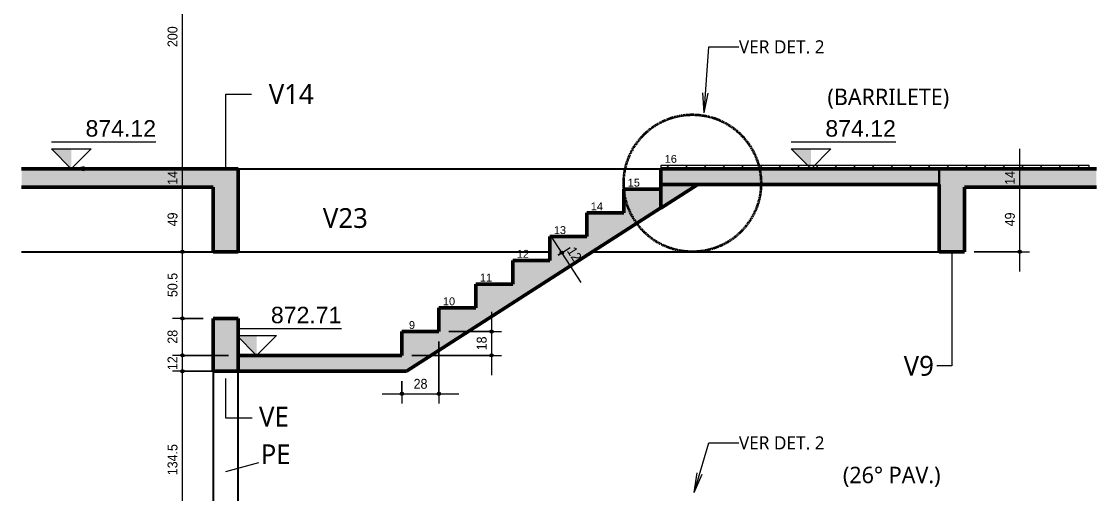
# Model space of a CAD drawing. Extents: x -875 to 3162, y 79010 to 88037.
# Drawn here: x 860 to 1674, y 87166 to 87524 of the extents above; entities that cross this region are included whole.
import ezdxf

# ---------------------------------------------------------------- set-up
doc = ezdxf.new("R2010")
doc.units = 0
doc.linetypes.add('Hidden', pattern=[0.714375, 0.47625, -0.238125])
for name, color, linetype, lineweight in [('A-ANNO-DIMS', 7, 'Continuous', 9), ('A-ANNO-DIMS-50', 7, 'Continuous', 9), ('A-DETL-GENF', 7, 'Continuous', 18), ('A-DETL-MEDM', 7, 'Continuous', 50), ('A-FLOR', 7, 'Continuous', 25), ('G-ANNO-DIMS', 7, 'Continuous', 9), ('G-ANNO-TEXT', 7, 'Continuous', 9), ('S-BEAM', 7, 'Continuous', 25), ('S-BEAM-IDEN', 7, 'Continuous', 9), ('S-COLS', 7, 'Continuous', 25), ('S-COLS-IDEN', 7, 'Continuous', 9), ('S-STRS', 7, 'Continuous', 25), ('S-STRS-ANNO', 7, 'Continuous', 18)]:
    doc.layers.add(name, color=color, linetype=linetype, lineweight=lineweight)
doc.layers.add('A-DETL', color=7, linetype='Continuous', lineweight=18, true_color=0x00a600)
doc.styles.add('Arial', font='arial.ttf', dxfattribs={"height": 5.953125})
doc.styles.add('Arial_1', font='arial.ttf', dxfattribs={"width": 0.9, "height": 7.5})
doc.styles.add('Arial_2', font='arial.ttf', dxfattribs={"height": 12.5})
doc.styles.add('Gadugi', font='gadugi.ttf', dxfattribs={"height": 12.5})
doc.styles.add('Gadugi_1', font='gadugi.ttf', dxfattribs={"height": 15})
doc.styles.add('Gadugi_2', font='gadugi.ttf', dxfattribs={"height": 10})
doc.dimstyles.new('PED_1_5mm_ESQ', dxfattribs={"dimscale": 30.48, "dimtxt": 7.651945, "dimasz": 0.328084, "dimexe": 0.246063, "dimexo": 0.246063, "dimgap": 0.049213, "dimtad": 1, "dimdec": 1, "dimrnd": 0.5, "dimdsep": 46, "dimtxsty": 'Arial_1', "dimblk1": 'DOTSMALL', "dimblk2": 'DOTSMALL', "dimsah": 1, "dimcen": 0.09, "dimdle": 0.492126, "dimazin": 0, "dimtfac": 1, "dimtdec": 4, "dimtix": 1, "dimtmove": 0, "dimatfit": 3, "dimfxl": 1, "dimtvp": 1, "dimtolj": 1, "dimtzin": 0, "dimarcsym": 2})

# ---------------------------------------------------------------- blocks, each defined once
blk = doc.blocks.new('PED_COMPL_ESC_TRIANGULO_BAIXO_R00_2019 - 01-3741892-CT A 004 - CORTE D_2 ESCADA BARRILETE')
at = {"layer": 'S-BEAM', "true_color": 0xa6a6a6}
blk.add_hatch(color=253, dxfattribs=at).paths.add_polyline_path([(-411.88, 87382.2), (-383.76, 87400), (-411.88, 87400), (-411.88, 87382.24)], flags=0)
at = {"layer": 'S-BEAM', "lineweight": 50}
for p, q in [((-383.76, 87400), (-411.88, 87400)), ((-411.88, 87400), (-411.88, 87382.2)), ((-411.88, 87382.2), (-383.76, 87400))]:
    blk.add_line(p, q, dxfattribs=at)
blk = doc.blocks.new('DIMBLOCK131-CT A 004 - CORTE D_2 ESCADA BARRILETE')
at = {"layer": 'A-ANNO-DIMS-50', "transparency": 16777216}
h = blk.add_hatch(color=256, dxfattribs=at)
edge = h.paths.add_edge_path(flags=0)
edge.add_arc((981.4, 87258.5), 1.25, 0, 360)
h = blk.add_hatch(color=256, dxfattribs=at)
edge = h.paths.add_edge_path(flags=0)
edge.add_arc((981.4, 87124), 1.25, 0, 360)
for p, q in [((1016.28, 87258.5), (973.9, 87258.5)), ((981.4, 87124), (981.4, 87258.5)), ((981.4, 87258.5), (1016.28, 87258.5)), ((997.28, 87124), (973.9, 87124)), ((981.4, 87124), (997.28, 87124))]:
    blk.add_line(p, q, dxfattribs=at)
for centre in [(981.4, 87258.5), (981.4, 87124)]:
    blk.add_circle(centre, 1.25, dxfattribs=at)
at = {"layer": 'A-ANNO-DIMS-50', "color": 0, "transparency": 16777216, "insert": (970.17, 87179.6), "char_height": 7.5, "width": 27.9708, "attachment_point": 1, "rotation": 90, "line_spacing_factor": 0.941778, "style": 'Arial_1'}
blk.add_mtext('134.5', dxfattribs=at)
blk = doc.blocks.new('_DotSmall')
at = {"color": 0, "linetype": 'ByBlock', "const_width": 0.5}
blk.add_lwpolyline([(-0.0625, 0, 1), (0.0625, 0, 1)], format="xyb", close=True, dxfattribs=at)
blk = doc.blocks.new('DIMBLOCK132-CT A 004 - CORTE D_2 ESCADA BARRILETE')
at = {"layer": 'A-ANNO-DIMS-50', "transparency": 16777216}
h = blk.add_hatch(color=256, dxfattribs=at)
edge = h.paths.add_edge_path(flags=0)
edge.add_arc((981.4, 87270.5), 1.25, 0, 360)
h = blk.add_hatch(color=256, dxfattribs=at)
edge = h.paths.add_edge_path(flags=0)
edge.add_arc((981.4, 87258.5), 1.25, 0, 360)
for p, q in [((1016.28, 87270.5), (973.9, 87270.5)), ((981.4, 87258.5), (981.4, 87270.5)), ((981.4, 87270.5), (1016.28, 87270.5)), ((1016.28, 87258.5), (973.9, 87258.5)), ((981.4, 87258.5), (1016.28, 87258.5))]:
    blk.add_line(p, q, dxfattribs=at)
for centre in [(981.4, 87270.5), (981.4, 87258.5)]:
    blk.add_circle(centre, 1.25, dxfattribs=at)
at = {"layer": 'A-ANNO-DIMS-50', "color": 0, "transparency": 16777216, "insert": (970.17, 87259.32), "char_height": 7.5, "width": 12.4315, "attachment_point": 1, "rotation": 90, "line_spacing_factor": 0.941778, "style": 'Arial_1'}
blk.add_mtext('12', dxfattribs=at)
blk = doc.blocks.new('DIMBLOCK133-CT A 004 - CORTE D_2 ESCADA BARRILETE')
at = {"layer": 'A-ANNO-DIMS-50', "transparency": 16777216}
h = blk.add_hatch(color=256, dxfattribs=at)
edge = h.paths.add_edge_path(flags=0)
edge.add_arc((981.4, 87298.5), 1.25, 0, 360)
h = blk.add_hatch(color=256, dxfattribs=at)
edge = h.paths.add_edge_path(flags=0)
edge.add_arc((981.4, 87270.5), 1.25, 0, 360)
for p, q in [((997.16, 87298.5), (973.9, 87298.5)), ((981.4, 87270.5), (981.4, 87298.5)), ((981.4, 87298.5), (997.16, 87298.5)), ((1016.28, 87270.5), (973.9, 87270.5)), ((981.4, 87270.5), (1016.28, 87270.5))]:
    blk.add_line(p, q, dxfattribs=at)
for centre in [(981.4, 87298.5), (981.4, 87270.5)]:
    blk.add_circle(centre, 1.25, dxfattribs=at)
at = {"layer": 'A-ANNO-DIMS-50', "color": 0, "transparency": 16777216, "insert": (970.17, 87279.32), "char_height": 7.5, "width": 12.4315, "attachment_point": 1, "rotation": 90, "line_spacing_factor": 0.941778, "style": 'Arial_1'}
blk.add_mtext('28', dxfattribs=at)
blk = doc.blocks.new('DIMBLOCK134-CT A 004 - CORTE D_2 ESCADA BARRILETE')
at = {"layer": 'A-ANNO-DIMS-50', "transparency": 16777216}
h = blk.add_hatch(color=256, dxfattribs=at)
edge = h.paths.add_edge_path(flags=0)
edge.add_arc((981.4, 87349), 1.25, 0, 360)
h = blk.add_hatch(color=256, dxfattribs=at)
edge = h.paths.add_edge_path(flags=0)
edge.add_arc((981.4, 87298.5), 1.25, 0, 360)
for p, q in [((997.28, 87349), (973.9, 87349)), ((981.4, 87298.5), (981.4, 87349)), ((981.4, 87349), (997.28, 87349)), ((997.16, 87298.5), (973.9, 87298.5)), ((981.4, 87298.5), (997.16, 87298.5))]:
    blk.add_line(p, q, dxfattribs=at)
for centre in [(981.4, 87349), (981.4, 87298.5)]:
    blk.add_circle(centre, 1.25, dxfattribs=at)
at = {"layer": 'A-ANNO-DIMS-50', "color": 0, "transparency": 16777216, "insert": (970.17, 87314.69), "char_height": 7.5, "width": 21.7551, "attachment_point": 1, "rotation": 90, "line_spacing_factor": 0.941778, "style": 'Arial_1'}
blk.add_mtext('50.5', dxfattribs=at)
blk = doc.blocks.new('DIMBLOCK135-CT A 004 - CORTE D_2 ESCADA BARRILETE')
at = {"layer": 'A-ANNO-DIMS-50', "transparency": 16777216}
h = blk.add_hatch(color=256, dxfattribs=at)
edge = h.paths.add_edge_path(flags=0)
edge.add_arc((981.4, 87398), 1.25, 0, 360)
h = blk.add_hatch(color=256, dxfattribs=at)
edge = h.paths.add_edge_path(flags=0)
edge.add_arc((981.4, 87349), 1.25, 0, 360)
for p, q in [((987.13, 87398), (973.9, 87398)), ((981.4, 87349), (981.4, 87398)), ((981.4, 87398), (987.13, 87398)), ((997.28, 87349), (973.9, 87349)), ((981.4, 87349), (997.28, 87349))]:
    blk.add_line(p, q, dxfattribs=at)
for centre in [(981.4, 87398), (981.4, 87349)]:
    blk.add_circle(centre, 1.25, dxfattribs=at)
at = {"layer": 'A-ANNO-DIMS-50', "color": 0, "transparency": 16777216, "insert": (970.17, 87368.32), "char_height": 7.5, "width": 12.4315, "attachment_point": 1, "rotation": 90, "line_spacing_factor": 0.941778, "style": 'Arial_1'}
blk.add_mtext('49', dxfattribs=at)
blk = doc.blocks.new('DIMBLOCK136-CT A 004 - CORTE D_2 ESCADA BARRILETE')
at = {"layer": 'A-ANNO-DIMS-50', "transparency": 16777216}
h = blk.add_hatch(color=256, dxfattribs=at)
edge = h.paths.add_edge_path(flags=0)
edge.add_arc((981.4, 87412), 1.25, 0, 360)
h = blk.add_hatch(color=256, dxfattribs=at)
edge = h.paths.add_edge_path(flags=0)
edge.add_arc((981.4, 87398), 1.25, 0, 360)
for p, q in [((987.13, 87412), (973.9, 87412)), ((981.4, 87398), (981.4, 87412)), ((981.4, 87412), (987.13, 87412)), ((987.13, 87398), (973.9, 87398)), ((981.4, 87398), (987.13, 87398))]:
    blk.add_line(p, q, dxfattribs=at)
for centre in [(981.4, 87412), (981.4, 87398)]:
    blk.add_circle(centre, 1.25, dxfattribs=at)
at = {"layer": 'A-ANNO-DIMS-50', "color": 0, "transparency": 16777216, "insert": (970.17, 87399.82), "char_height": 7.5, "width": 12.4315, "attachment_point": 1, "rotation": 90, "line_spacing_factor": 0.941778, "style": 'Arial_1'}
blk.add_mtext('14', dxfattribs=at)
blk = doc.blocks.new('DIMBLOCK137-CT A 004 - CORTE D_2 ESCADA BARRILETE')
at = {"layer": 'A-ANNO-DIMS-50', "transparency": 16777216}
h = blk.add_hatch(color=256, dxfattribs=at)
edge = h.paths.add_edge_path(flags=0)
edge.add_arc((981.4, 87612), 1.25, 0, 360)
h = blk.add_hatch(color=256, dxfattribs=at)
edge = h.paths.add_edge_path(flags=0)
edge.add_arc((981.4, 87412), 1.25, 0, 360)
for p, q in [((997.23, 87612), (973.9, 87612)), ((981.4, 87412), (981.4, 87612)), ((981.4, 87612), (997.23, 87612)), ((987.13, 87412), (973.9, 87412)), ((981.4, 87412), (987.13, 87412))]:
    blk.add_line(p, q, dxfattribs=at)
for centre in [(981.4, 87612), (981.4, 87412)]:
    blk.add_circle(centre, 1.25, dxfattribs=at)
at = {"layer": 'A-ANNO-DIMS-50', "color": 0, "transparency": 16777216, "insert": (970.17, 87504.23), "char_height": 7.5, "width": 18.6472, "attachment_point": 1, "rotation": 90, "line_spacing_factor": 0.941778, "style": 'Arial_1'}
blk.add_mtext('200', dxfattribs=at)
blk = doc.blocks.new('DIMBLOCK143-CT A 004 - CORTE D_2 ESCADA BARRILETE')
at = {"layer": 'A-ANNO-DIMS-50', "transparency": 16777216}
h = blk.add_hatch(color=256, dxfattribs=at)
edge = h.paths.add_edge_path(flags=0)
edge.add_arc((1615.65, 87398), 1.25, 0, 360)
h = blk.add_hatch(color=256, dxfattribs=at)
edge = h.paths.add_edge_path(flags=0)
edge.add_arc((1615.65, 87349), 1.25, 0, 360)
for p, q in [((1621.38, 87398), (1608.15, 87398)), ((1615.65, 87334), (1615.65, 87398)), ((1615.65, 87398), (1621.38, 87398)), ((1581.23, 87349), (1623.15, 87349)), ((1615.65, 87349), (1581.23, 87349))]:
    blk.add_line(p, q, dxfattribs=at)
for centre in [(1615.65, 87398), (1615.65, 87349)]:
    blk.add_circle(centre, 1.25, dxfattribs=at)
at = {"layer": 'A-ANNO-DIMS-50', "color": 0, "transparency": 16777216, "insert": (1604.41, 87368.32), "char_height": 7.5, "width": 12.4315, "attachment_point": 1, "rotation": 90, "line_spacing_factor": 0.941778, "style": 'Arial_1'}
blk.add_mtext('49', dxfattribs=at)
blk = doc.blocks.new('DIMBLOCK144-CT A 004 - CORTE D_2 ESCADA BARRILETE')
at = {"layer": 'A-ANNO-DIMS-50', "transparency": 16777216}
h = blk.add_hatch(color=256, dxfattribs=at)
edge = h.paths.add_edge_path(flags=0)
edge.add_arc((1615.65, 87412), 1.25, 0, 360)
h = blk.add_hatch(color=256, dxfattribs=at)
edge = h.paths.add_edge_path(flags=0)
edge.add_arc((1615.65, 87398), 1.25, 0, 360)
for p, q in [((1615.65, 87398), (1615.65, 87427)), ((1562.23, 87412), (1623.15, 87412)), ((1615.65, 87412), (1562.23, 87412)), ((1621.38, 87398), (1608.15, 87398)), ((1615.65, 87398), (1621.38, 87398))]:
    blk.add_line(p, q, dxfattribs=at)
for centre in [(1615.65, 87412), (1615.65, 87398)]:
    blk.add_circle(centre, 1.25, dxfattribs=at)
at = {"layer": 'A-ANNO-DIMS-50', "color": 0, "transparency": 16777216, "insert": (1604.41, 87399.82), "char_height": 7.5, "width": 12.4315, "attachment_point": 1, "rotation": 90, "line_spacing_factor": 0.941778, "style": 'Arial_1'}
blk.add_mtext('14', dxfattribs=at)
blk = doc.blocks.new('Elevações de ponto - SIMBOLO DE NÍVEL-CORTE-2219088-CT A 004 - CORTE D_2 ESCADA BARRILETE')
at = {"layer": 'G-ANNO-DIMS'}
blk.add_hatch(color=256, dxfattribs=at).paths.add_polyline_path([(-716.96, 86709.5), (-716.96, 86694.5), (-731.96, 86709.5)], flags=0)
for p, q in [((-652.77, 86714.59), (-731.96, 86714.59)), ((-716.96, 86694.5), (-731.96, 86709.5)), ((-731.96, 86709.5), (-701.96, 86709.5)), ((-701.96, 86709.5), (-716.96, 86694.5))]:
    blk.add_line(p, q, dxfattribs=at)
blk = doc.blocks.new('DIMBLOCK147-CT A 004 - CORTE D_2 ESCADA BARRILETE')
at = {"layer": 'A-ANNO-DIMS-50', "transparency": 16777216}
h = blk.add_hatch(color=256, dxfattribs=at)
edge = h.paths.add_edge_path(flags=0)
edge.add_arc((1268.8, 87348.34), 1.25, 0, 360)
h = blk.add_hatch(color=256, dxfattribs=at)
edge = h.paths.add_edge_path(flags=0)
edge.add_arc((1275.29, 87338.24), 1.25, 0, 360)
for p, q in [((1283.4, 87325.62), (1260.69, 87360.95)), ((1266.04, 87346.56), (1275.11, 87352.39)), ((1268.8, 87348.34), (1266.04, 87346.56)), ((1280.11, 87341.34), (1268.98, 87334.19)), ((1275.29, 87338.24), (1280.11, 87341.34))]:
    blk.add_line(p, q, dxfattribs=at)
for centre in [(1268.8, 87348.34), (1275.29, 87338.24)]:
    blk.add_circle(centre, 1.25, dxfattribs=at)
at = {"layer": 'A-ANNO-DIMS-50', "color": 0, "transparency": 16777216, "insert": (1278.69, 87353.72), "char_height": 7.5, "width": 12.4315, "attachment_point": 1, "rotation": 302.73559, "line_spacing_factor": 0.941778, "style": 'Arial_1'}
blk.add_mtext('12', dxfattribs=at)
blk = doc.blocks.new('DIMBLOCK154-CT A 004 - CORTE D_2 ESCADA BARRILETE')
at = {"layer": 'A-ANNO-DIMS-50', "transparency": 16777216}
h = blk.add_hatch(color=256, dxfattribs=at)
edge = h.paths.add_edge_path(flags=0)
edge.add_arc((1147.73, 87241.43), 1.25, 0, 360)
h = blk.add_hatch(color=256, dxfattribs=at)
edge = h.paths.add_edge_path(flags=0)
edge.add_arc((1175.73, 87241.43), 1.25, 0, 360)
for p, q in [((1175.73, 87281), (1175.73, 87233.93)), ((1175.73, 87241.43), (1175.73, 87281)), ((1147.73, 87251), (1147.73, 87233.93)), ((1147.73, 87241.43), (1147.73, 87251)), ((1132.73, 87241.43), (1190.73, 87241.43))]:
    blk.add_line(p, q, dxfattribs=at)
for centre in [(1147.73, 87241.43), (1175.73, 87241.43)]:
    blk.add_circle(centre, 1.25, dxfattribs=at)
at = {"layer": 'A-ANNO-DIMS-50', "color": 0, "transparency": 16777216, "insert": (1156.55, 87252.66), "char_height": 7.5, "width": 12.4315, "attachment_point": 1, "line_spacing_factor": 0.941778, "style": 'Arial_1'}
blk.add_mtext('28', dxfattribs=at)
blk = doc.blocks.new('DIMBLOCK155-CT A 004 - CORTE D_2 ESCADA BARRILETE')
at = {"layer": 'A-ANNO-DIMS-50', "transparency": 16777216}
h = blk.add_hatch(color=256, dxfattribs=at)
edge = h.paths.add_edge_path(flags=0)
edge.add_arc((1215.58, 87288.5), 1.25, 0, 360)
h = blk.add_hatch(color=256, dxfattribs=at)
edge = h.paths.add_edge_path(flags=0)
edge.add_arc((1215.58, 87270.5), 1.25, 0, 360)
for p, q in [((1215.58, 87303.5), (1215.58, 87255.5)), ((1183.23, 87288.5), (1223.08, 87288.5)), ((1215.58, 87288.5), (1183.23, 87288.5)), ((1155.23, 87270.5), (1223.08, 87270.5)), ((1215.58, 87270.5), (1155.23, 87270.5))]:
    blk.add_line(p, q, dxfattribs=at)
for centre in [(1215.58, 87288.5), (1215.58, 87270.5)]:
    blk.add_circle(centre, 1.25, dxfattribs=at)
at = {"layer": 'A-ANNO-DIMS-50', "color": 0, "transparency": 16777216, "insert": (1204.35, 87274.32), "char_height": 7.5, "width": 12.4315, "attachment_point": 1, "rotation": 90, "line_spacing_factor": 0.941778, "style": 'Arial_1'}
blk.add_mtext('18', dxfattribs=at)

msp = doc.modelspace()

# ---------------------------------------------------------------- hatches: boundary and pattern name
at = {"layer": 'A-DETL-GENF', "true_color": 0x808080}
h = msp.add_hatch(dxfattribs=at)
h.set_pattern_fill('FP_1', color=8, style=0, pattern_type=2)
h.set_pattern_definition([(45, (1291.397, 83523.502), (-7.071068, 7.071068), [])])
h.paths.add_polyline_path([(1406.65, 87412), (1668.23, 87412), (1668.23, 87414.5), (1343.73, 87414.5), (1343.73, 87412), (1367.84, 87412)], flags=0)
at = {"layer": 'A-FLOR', "true_color": 0xa6a6a6}
for points in [[(1004.78, 87398), (1004.78, 87412), (859.55, 87412), (859.55, 87398)], [(1554.73, 87400), (1554.73, 87412), (1343.73, 87412), (1343.73, 87400), (1381.28, 87400)], [(1673.77, 87398), (1673.77, 87412), (1573.73, 87412), (1573.73, 87398)]]:
    msp.add_hatch(color=253, dxfattribs=at).paths.add_polyline_path(points, flags=0)
at = {"layer": 'G-ANNO-DIMS'}
msp.add_hatch(color=256, dxfattribs=at).paths.add_polyline_path([(899.41, 87412), (906.91, 87410.68), (906.91, 87413.33)], flags=0)
at = {"layer": 'S-BEAM', "true_color": 0xa6a6a6}
for points in [[(1023.78, 87349), (1023.78, 87412), (1004.78, 87412), (1004.78, 87349)], [(1554.73, 87349), (1573.73, 87349), (1573.73, 87412), (1554.73, 87412), (1554.73, 87360.5)], [(1004.66, 87258.5), (1023.66, 87258.5), (1023.66, 87298.5), (1004.66, 87298.5), (1004.66, 87259.36)]]:
    msp.add_hatch(color=253, dxfattribs=at).paths.add_polyline_path(points, flags=0)
at = {"layer": 'S-STRS', "true_color": 0xa6a6a6}
for points in [[(1151.25, 87258.5), (1343.73, 87382.24), (1343.73, 87396.5), (1315.73, 87396.5), (1315.73, 87378.5), (1287.73, 87378.5), (1287.73, 87360.5), (1259.73, 87360.5), (1259.73, 87342.5), (1231.73, 87342.5), (1231.73, 87324.5), (1203.73, 87324.5), (1203.73, 87306.5), (1175.73, 87306.5), (1175.73, 87288.5), (1147.73, 87288.5), (1147.73, 87258.5)], [(1147.73, 87258.5), (1147.73, 87270.5), (1023.78, 87270.5), (1023.78, 87258.5)]]:
    msp.add_hatch(color=253, dxfattribs=at).paths.add_polyline_path(points, flags=0)

# ---------------------------------------------------------------- linework, layer by layer
at = {"layer": 'A-DETL', "color": 7}
for p, q in [((1668.23, 87414.5), (1343.73, 87414.5)), ((1343.73, 87414.5), (1343.73, 87412)), ((1343.73, 87412), (1668.23, 87412)), ((1668.23, 87412), (1668.23, 87414.5))]:
    msp.add_line(p, q, dxfattribs=at)
at = {"layer": 'A-DETL', "color": 7, "lineweight": 9}
for p, q in [((1014.16, 87253), (1014.16, 87223)), ((1014.16, 87223), (1034.16, 87223)), ((1014.28, 87182.47), (1039.39, 87189.2))]:
    msp.add_line(p, q, dxfattribs=at)
at = {"layer": 'A-DETL', "color": 1, "linetype": 'Hidden', "lineweight": 35, "true_color": 0xff0000}
msp.add_circle((1367.68, 87401), 52, dxfattribs=at)
at = {"layer": 'A-DETL-MEDM'}
msp.add_line((1367.48, 87400), (1554.73, 87400), dxfattribs=at)
at = {"layer": 'A-FLOR', "lineweight": 50}
for p, q in [((1004.78, 87412), (859.55, 87412)), ((1554.73, 87412), (1343.73, 87412)), ((1343.73, 87412), (1343.73, 87400)), ((1673.77, 87412), (1573.73, 87412)), ((859.55, 87398), (1004.78, 87398)), ((1573.73, 87398), (1673.77, 87398))]:
    msp.add_line(p, q, dxfattribs=at)
at = {"layer": 'A-FLOR'}
msp.add_line((1554.73, 87400), (1554.73, 87412), dxfattribs=at)
at = {"layer": 'G-ANNO-DIMS'}
for p, q in [((905.58, 87412), (897.2, 87412)), ((906.91, 87413.33), (899.41, 87412)), ((899.41, 87412), (906.91, 87410.68)), ((899.41, 87412), (905.58, 87412)), ((906.91, 87410.68), (906.91, 87413.33)), ((1039.28, 87270.5), (1037.62, 87270.5))]:
    msp.add_line(p, q, dxfattribs=at)
at = {"layer": 'G-ANNO-TEXT'}
for p, q in [((1376.56, 87454.48), (1380.05, 87504.37)), ((1380.05, 87504.37), (1402.91, 87504.37)), ((1376.56, 87454.48), (1375.64, 87469.58)), ((1376.56, 87454.48), (1379.57, 87469.3)), ((1369.06, 87166.47), (1380.05, 87204.12)), ((1380.05, 87204.12), (1402.91, 87204.12)), ((1369.06, 87166.47), (1371.37, 87181.43)), ((1369.06, 87166.47), (1375.16, 87180.32))]:
    msp.add_line(p, q, dxfattribs=at)
at = {"layer": 'S-BEAM', "lineweight": 50}
for p, q in [((1023.78, 87412), (1004.78, 87412)), ((1023.78, 87349), (1023.78, 87412)), ((1573.73, 87412), (1554.73, 87412)), ((1554.73, 87400), (1554.73, 87349)), ((1004.78, 87398), (1004.78, 87349)), ((1573.73, 87349), (1573.73, 87398)), ((1004.78, 87349), (1023.78, 87349)), ((1554.73, 87349), (1573.73, 87349)), ((1023.66, 87298.5), (1004.66, 87298.5)), ((1004.66, 87298.5), (1004.66, 87258.5)), ((1023.66, 87258.5), (1023.66, 87298.5)), ((1004.66, 87258.5), (1023.66, 87258.5))]:
    msp.add_line(p, q, dxfattribs=at)
at = {"layer": 'S-BEAM'}
for p, q in [((1023.78, 87412), (1343.73, 87412)), ((1554.73, 87412), (1554.73, 87400)), ((859.55, 87349), (1004.78, 87349)), ((1023.78, 87349), (1259.73, 87349)), ((1292.04, 87349), (1554.73, 87349))]:
    msp.add_line(p, q, dxfattribs=at)
at = {"layer": 'S-BEAM-IDEN'}
for p, q in [((1014.28, 87468.59), (1033.8, 87468.59)), ((1014.28, 87412), (1014.28, 87468.59)), ((1564.23, 87349), (1564.23, 87262.53)), ((1564.23, 87262.53), (1552.86, 87262.53))]:
    msp.add_line(p, q, dxfattribs=at)
at = {"layer": 'S-COLS'}
for p, q in [((1023.78, 87298.5), (1023.66, 87298.5)), ((1023.78, 87270.5), (1023.78, 87298.5)), ((1004.78, 87258.5), (1004.78, 87124)), ((1023.78, 87124), (1023.78, 87258.5))]:
    msp.add_line(p, q, dxfattribs=at)
at = {"layer": 'S-STRS', "lineweight": 50}
for p, q in [((1343.73, 87396.5), (1315.73, 87396.5)), ((1315.73, 87396.5), (1315.73, 87378.5)), ((1151.25, 87258.5), (1343.73, 87382.24)), ((1315.73, 87378.5), (1287.73, 87378.5)), ((1287.73, 87378.5), (1287.73, 87360.5)), ((1287.73, 87360.5), (1259.73, 87360.5)), ((1259.73, 87360.5), (1259.73, 87342.5)), ((1259.73, 87342.5), (1231.73, 87342.5)), ((1231.73, 87342.5), (1231.73, 87324.5)), ((1231.73, 87324.5), (1203.73, 87324.5)), ((1203.73, 87324.5), (1203.73, 87306.5)), ((1203.73, 87306.5), (1175.73, 87306.5)), ((1175.73, 87306.5), (1175.73, 87288.5)), ((1175.73, 87288.5), (1147.73, 87288.5)), ((1147.73, 87288.5), (1147.73, 87270.5)), ((1147.73, 87270.5), (1023.78, 87270.5)), ((1023.78, 87270.5), (1023.78, 87258.5)), ((1023.78, 87258.5), (1147.73, 87258.5)), ((1147.73, 87258.5), (1151.25, 87258.5))]:
    msp.add_line(p, q, dxfattribs=at)

# ---------------------------------------------------------------- block references
at = {"layer": 'G-ANNO-DIMS'}
for p in [(1614.16, 717.5), (2174.52, 717.5), (1754.58, 576)]:
    msp.add_blockref('Elevações de ponto - SIMBOLO DE NÍVEL-CORTE-2219088-CT A 004 - CORTE D_2 ESCADA BARRILETE', p, dxfattribs=at)
at = {"layer": 'S-BEAM'}
msp.add_blockref('PED_COMPL_ESC_TRIANGULO_BAIXO_R00_2019 - 01-3741892-CT A 004 - CORTE D_2 ESCADA BARRILETE', (1755.61, 0), dxfattribs=at)

# ---------------------------------------------------------------- texts
at = {"layer": 'G-ANNO-DIMS', "char_height": 12.5, "width": 63.9697, "attachment_point": 1, "line_spacing_factor": 0.941778, "style": 'Arial_2'}
for s, insert in [('874.12', (908.05, 87448.82)), ('874.12', (1468.41, 87448.82)), ('872.71', (1048.46, 87307.32))]:
    msp.add_mtext(s, dxfattribs=dict(at, insert=insert))
at = {"layer": 'G-ANNO-TEXT', "attachment_point": 1}
for s, insert, char_height, width, style in [('VER DET. 2', (1402.91, 87509.37), 10, 82.5738, 'Gadugi_2'), ('(BARRILETE)', (1469.98, 87472.74), 12.5, 112.6371, 'Gadugi'), ('VER DET. 2', (1402.91, 87209.12), 10, 82.5738, 'Gadugi_2'), ('(26° PAV.)', (1481.68, 87186.06), 12.5, 93.3966, 'Gadugi')]:
    msp.add_mtext(s, dxfattribs=dict(at, insert=insert, char_height=char_height, width=width, style=style))
at = {"layer": 'S-BEAM-IDEN', "char_height": 15, "attachment_point": 1, "style": 'Gadugi_1'}
for s, insert, width in [('V14', (1046.8, 87476.14), 44.0928), ('V23', (1087.79, 87382.11), 44.0928), ('V9', (1527.71, 87270.08), 30.0633), ('VE', (1039.42, 87231.53), 28.8607)]:
    msp.add_mtext(s, dxfattribs=dict(at, insert=insert, width=width))
at = {"layer": 'S-COLS-IDEN', "insert": (1040.72, 87203.01), "char_height": 15, "width": 27.2574, "attachment_point": 1, "style": 'Gadugi_1'}
msp.add_mtext('PE', dxfattribs=at)
at = {"layer": 'S-STRS-ANNO', "attachment_point": 1, "line_spacing_factor": 0.941778, "style": 'Arial'}
for s, insert, char_height, width in [('16', (1346.72, 87422.43), 5.953, 10.9888), ('15', (1318.72, 87404.43), 5.953, 10.9888), ('14', (1290.72, 87386.43), 5.953, 10.9888), ('13', (1262.72, 87368.43), 5.953, 10.9888), ('12', (1234.72, 87350.43), 5.953, 10.9888), ('11', (1206.72, 87332.43), 5.953, 10.9888), ('10', (1178.72, 87314.43), 5.953, 10.9888), ('9', (1153.01, 87296.43), 5.95, 5.4944)]:
    msp.add_mtext(s, dxfattribs=dict(at, insert=insert, char_height=char_height, width=width))

# ---------------------------------------------------------------- dimensions: what is measured, and where the dimension line sits
at = {"layer": 'A-ANNO-DIMS'}
for base, p1, p2, angle, override, picture, middle in [((981.4, 87612), (979.63, 87412), (1004.73, 87612), 90, {"dimpost": '<>', "dimfxl": 201.563981}, 'DIMBLOCK137-CT A 004 - CORTE D_2 ESCADA BARRILETE', (976.07, 87512)), ((1615.65, 87412), (1613.88, 87398), (1554.73, 87412), 90, {"dimpost": '<>', "dimfxl": 60.785544}, 'DIMBLOCK144-CT A 004 - CORTE D_2 ESCADA BARRILETE', (1610.38, 87405)), ((981.4, 87412), (979.63, 87398), (979.63, 87412), 90, {"dimpost": '<>', "dimfxl": 14}, 'DIMBLOCK136-CT A 004 - CORTE D_2 ESCADA BARRILETE', (976.14, 87405)), ((981.4, 87398), (1004.78, 87349), (979.63, 87398), 90, {"dimpost": '<>', "dimfxl": 55.075584}, 'DIMBLOCK135-CT A 004 - CORTE D_2 ESCADA BARRILETE', (976.07, 87373.5)), ((1615.65, 87398), (1573.73, 87349), (1613.88, 87398), 90, {"dimpost": '<>', "dimfxl": 63.349278}, 'DIMBLOCK143-CT A 004 - CORTE D_2 ESCADA BARRILETE', (1610.32, 87373.5)), ((1268.8, 87348.34), (1273.8, 87337.29), (1259.73, 87342.5), 302.73559, {"dimpost": '<>', "dimfxl": 15.010829}, 'DIMBLOCK147-CT A 004 - CORTE D_2 ESCADA BARRILETE', (1276.47, 87346.14)), ((981.4, 87349), (1004.66, 87298.5), (1004.78, 87349), 90, {"dimpost": '<>', "dimfxl": 50.504148}, 'DIMBLOCK134-CT A 004 - CORTE D_2 ESCADA BARRILETE', (976.07, 87323.75)), ((1215.58, 87270.5), (1175.73, 87288.5), (1147.73, 87270.5), 90, {"dimpost": '<>', "dimfxl": 33.286769}, 'DIMBLOCK155-CT A 004 - CORTE D_2 ESCADA BARRILETE', (1210.25, 87279.5)), ((981.4, 87298.5), (1023.78, 87270.5), (1004.66, 87298.5), 90, {"dimpost": '<>', "dimfxl": 33.904948}, 'DIMBLOCK133-CT A 004 - CORTE D_2 ESCADA BARRILETE', (976.07, 87284.5)), ((981.4, 87270.5), (1023.78, 87258.5), (1023.78, 87270.5), 90, {"dimpost": '<>', "dimfxl": 12}, 'DIMBLOCK132-CT A 004 - CORTE D_2 ESCADA BARRILETE', (976.14, 87264.5)), ((981.4, 87258.5), (1004.78, 87124), (1023.78, 87258.5), 90, {"dimpost": '<>', "dimfxl": 135.837359}, 'DIMBLOCK131-CT A 004 - CORTE D_2 ESCADA BARRILETE', (976.07, 87191.25))]:
    dim = msp.add_linear_dim(base=base, p1=p1, p2=p2, angle=angle, dimstyle='PED_1_5mm_ESQ', override=override, dxfattribs=at)
    dim.commit()
    dim.dimension.update_dxf_attribs({"geometry": picture, "text_midpoint": middle})
dim = msp.add_linear_dim(base=(1175.73, 87241.43), p1=(1147.73, 87258.5), p2=(1175.73, 87288.5), dimstyle='PED_1_5mm_ESQ', override={"dimpost": '<>', "dimfxl": 41.036752}, dxfattribs=at)
dim.commit()
dim.dimension.update_dxf_attribs({"geometry": 'DIMBLOCK154-CT A 004 - CORTE D_2 ESCADA BARRILETE', "text_midpoint": (1161.73, 87246.76)})

doc.saveas('drawing.dxf')
